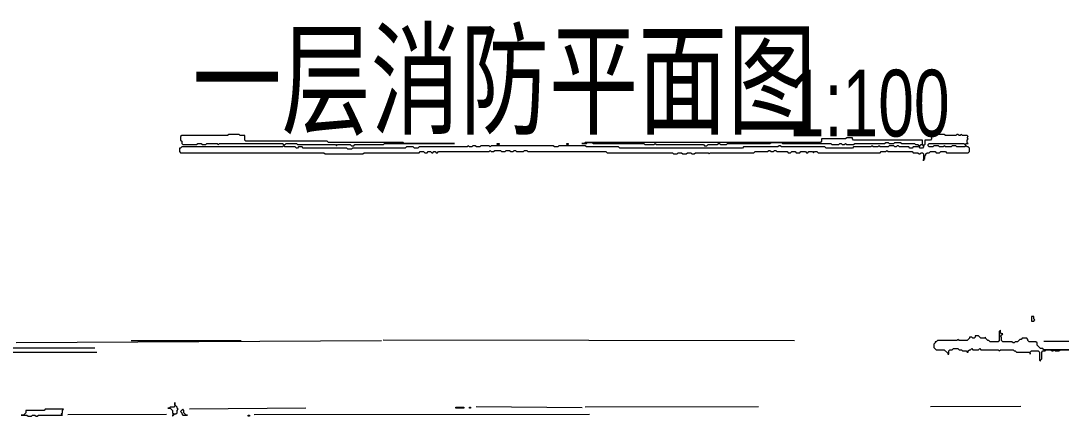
# Model space of a CAD drawing. Extents: x 25 to 4929, y 26 to 3478.
# Drawn here: x 1750 to 2657, y 33 to 378 of the extents above; entities that cross this region are included whole.
import ezdxf

# ---------------------------------------------------------------- set-up
doc = ezdxf.new("R2010")
doc.units = 0
for name, color, linetype, lineweight in [('OCR_TEXT', 6, 'Continuous', 0), ('TRACE_STRAIGHT', 5, 'Continuous', 0), ('TRACE_TEXT_SYMBOL', 6, 'Continuous', 0)]:
    doc.layers.add(name, color=color, linetype=linetype, lineweight=lineweight)
doc.styles.add('wqy-unicode', font='wqy-unicode.lff')

msp = doc.modelspace()

# ---------------------------------------------------------------- linework, layer by layer
at = {"layer": 'TRACE_STRAIGHT', "color": 5}
for p, q in [((1460.62, 92.59), (1814.37, 92.65)), ((1745.61, 97.39), (2064.38, 99.14)), ((1846, 99), (1942, 99)), ((2065.62, 99.56), (2424.38, 99.17)), ((2641.87, 98.4), (2764.38, 98.73)), ((1709, 89), (1816, 89)), ((1896.86, 39.49), (1998.14, 40.41)), ((2146.88, 41.41), (2239.39, 40.52)), ((2241.88, 41.16), (2393.13, 41.45)), ((2543.11, 41.33), (2621.88, 41.72)), ((1790.62, 34.59), (1876.88, 34.84)), ((1953.12, 34.6), (2245.63, 34.83))]:
    msp.add_line(p, q, dxfattribs=at)
at = {"layer": 'TRACE_TEXT_SYMBOL', "color": 6}
for points in [[(1931, 279), (1930, 278), (1890, 278), (1889, 277), (1889, 274), (1890, 273), (1890, 271), (1891, 270), (1903, 270), (1904, 271), (1907, 271), (1908, 270), (1911, 270), (1912, 271), (1921, 271), (1922, 270), (1923, 271), (1978, 271), (1979, 270), (1979, 269), (1978, 268), (1890, 268), (1889, 267), (1888, 267), (1888, 264), (1889, 263), (2014, 263), (2015, 262), (2048, 262), (2049, 263), (2097, 263), (2098, 264), (2101, 264), (2102, 263), (2104, 263), (2105, 264), (2107, 264), (2108, 263), (2109, 263), (2110, 264), (2111, 264), (2112, 263), (2113, 263), (2114, 264), (2158, 264), (2159, 265), (2160, 264), (2162, 264), (2163, 265), (2168, 265), (2169, 264), (2172, 264), (2173, 265), (2176, 265), (2177, 264), (2179, 264), (2180, 265), (2181, 265), (2182, 264), (2188, 264), (2189, 265), (2191, 265), (2192, 264), (2260, 264)], [(2380, 268), (2379, 267), (2272, 267), (2271, 268), (2243, 268), (2242, 269), (2219, 269), (2218, 268), (2215, 268), (2214, 269), (2160, 269), (2159, 268), (2158, 269), (2151, 269), (2150, 268), (2147, 268), (2146, 269), (2144, 269), (2143, 268), (2141, 268), (2140, 269), (2139, 268), (2097, 268), (2096, 267), (2093, 267), (2092, 268), (2086, 268), (2085, 267), (2039, 267), (2038, 266), (2035, 266), (2034, 267), (1996, 267), (1995, 268), (1992, 268), (1991, 267), (1990, 267), (1989, 268), (1980, 268), (1979, 269), (1981, 271), (1990, 271), (1991, 270), (2024, 270), (2025, 269), (2026, 270), (2037, 270), (2038, 269), (2040, 269), (2041, 270), (2066, 270), (2067, 271), (2128, 271), (2084, 271), (2083, 272), (2018, 272), (2017, 273), (1946, 273), (1945, 274), (1945, 278), (1941, 278), (1940, 279), (1931, 279)], [(2540, 263), (2542, 263), (2543, 264), (2547, 264), (2548, 263), (2551, 263), (2552, 264), (2556, 264), (2557, 263), (2576, 263), (2577, 264), (2577, 267), (2576, 268), (2575, 268), (2573, 270), (2574, 271), (2576, 271), (2575, 272), (2575, 274), (2576, 275), (2575, 276), (2576, 277), (2575, 278), (2571, 278), (2570, 279), (2569, 278), (2568, 278), (2567, 279), (2566, 279), (2565, 278), (2556, 278), (2555, 279), (2549, 279), (2548, 278), (2544, 278), (2544, 275), (2543, 274), (2538, 274), (2538, 270), (2537, 269), (2536, 270), (2536, 274), (2476, 274), (2475, 275), (2475, 276), (2470, 276), (2469, 275), (2448, 275), (2448, 273), (2447, 272), (2242, 272), (2241, 271), (2239, 271), (2243, 271), (2244, 272), (2248, 272), (2249, 271), (2293, 271), (2294, 270), (2302, 270), (2303, 271), (2304, 270), (2345, 270), (2346, 269)], [(2260, 264), (2261, 263), (2318, 263), (2319, 262), (2322, 262), (2323, 263), (2326, 263), (2327, 262), (2330, 262), (2331, 263), (2334, 263), (2335, 262), (2337, 262), (2338, 263), (2349, 263), (2350, 262), (2351, 263), (2389, 263), (2390, 264), (2401, 264), (2402, 265), (2403, 265), (2404, 264), (2406, 264), (2407, 265), (2408, 265), (2409, 264), (2418, 264), (2419, 263), (2421, 263), (2422, 264), (2425, 264), (2426, 263), (2429, 263), (2430, 264), (2434, 264), (2435, 263), (2436, 263), (2437, 264), (2440, 264), (2441, 263), (2442, 264), (2444, 264), (2445, 263), (2499, 263), (2500, 264), (2504, 264), (2505, 265), (2506, 264), (2527, 264), (2528, 263), (2532, 263), (2533, 262), (2534, 262), (2535, 263), (2536, 263), (2537, 262), (2537, 256), (2537, 257), (2538, 258), (2538, 260), (2539, 261), (2539, 262), (2540, 263)], [(2346, 269), (2348, 269), (2349, 270), (2357, 270), (2358, 271), (2359, 271), (2360, 270), (2365, 270), (2366, 271), (2403, 271), (2404, 272), (2413, 272), (2414, 271), (2456, 271), (2457, 270), (2463, 270), (2464, 271), (2465, 271), (2466, 270), (2468, 270), (2469, 271), (2470, 270), (2476, 270), (2477, 271), (2503, 271), (2504, 272), (2506, 272), (2507, 271), (2511, 271), (2512, 272), (2517, 272), (2518, 271), (2529, 271), (2530, 270), (2532, 270), (2533, 269), (2532, 268), (2528, 268), (2527, 267), (2525, 267), (2524, 268), (2516, 268), (2515, 269), (2514, 269), (2513, 268), (2512, 268), (2511, 269), (2507, 269), (2506, 268), (2499, 268), (2498, 269), (2497, 268), (2493, 268), (2492, 269), (2491, 268), (2476, 268), (2475, 267), (2452, 267), (2451, 268), (2413, 268), (2412, 269), (2411, 269), (2410, 268), (2380, 268)], [(2604, 108), (2603, 107), (2603, 99), (2602, 98), (2595, 98), (2594, 99), (2593, 99), (2591, 101), (2591, 102), (2590, 101), (2587, 101), (2585, 103), (2582, 103), (2582, 102), (2581, 101), (2580, 101), (2579, 102), (2577, 102), (2577, 101), (2575, 99), (2568, 99), (2567, 100), (2566, 99), (2549, 99), (2548, 98), (2547, 98), (2547, 97), (2546, 96), (2546, 93), (2548, 91), (2555, 91), (2558, 88), (2558, 87), (2559, 87), (2559, 90), (2560, 91), (2562, 91), (2563, 92), (2567, 92), (2568, 91), (2570, 91), (2571, 90), (2574, 90), (2575, 89), (2576, 89), (2576, 90), (2577, 91), (2578, 91), (2579, 92), (2580, 91), (2585, 91), (2586, 92), (2587, 91), (2602, 91), (2603, 90), (2604, 91), (2615, 91), (2616, 90), (2617, 90), (2618, 89), (2629, 89), (2630, 88), (2630, 87), (2630, 89)], [(2702, 91), (2642, 91), (2641, 92), (2639, 92), (2636, 95), (2636, 97), (2635, 98), (2629, 98), (2628, 99), (2628, 100), (2627, 101), (2623, 101), (2622, 100), (2621, 100), (2619, 98), (2617, 98), (2616, 97), (2615, 97), (2614, 98), (2606, 98), (2605, 99), (2605, 102), (2604, 103), (2606, 105), (2605, 105), (2604, 106), (2604, 108)], [(2630, 89), (2631, 90), (2637, 90), (2638, 89), (2638, 82), (2639, 81), (2639, 82), (2640, 83), (2640, 89), (2641, 90), (2643, 90), (2644, 91), (2648, 91), (2649, 90), (2650, 90), (2651, 91), (2652, 90), (2655, 90), (2656, 91), (2714, 91)]]:
    msp.add_lwpolyline(points, dxfattribs=at)
for points in [[(2165, 271), (2167, 271), (2167, 270), (2165, 270)], [(2226, 271), (2227, 271), (2227, 270), (2226, 270)], [(2535, 270), (2536, 270), (2537, 269), (2537, 268), (2536, 267), (2534, 267), (2533, 268)], [(2541, 270), (2542, 271), (2572, 271), (2574, 269), (2573, 268), (2566, 268), (2565, 269), (2562, 269), (2561, 268), (2556, 268), (2555, 269), (2554, 268), (2551, 268), (2550, 269), (2546, 269), (2545, 268), (2542, 268), (2541, 269)], [(2631, 120), (2631, 116), (2633, 116), (2634, 117), (2633, 118), (2633, 120)], [(1771, 39), (1770, 38), (1754, 38), (1754, 36), (1752, 34), (1750, 34), (1755, 34), (1756, 33), (1759, 33), (1760, 34), (1762, 34), (1763, 33), (1764, 33), (1765, 34), (1786, 34), (1785, 35), (1786, 36), (1786, 38), (1787, 39)], [(1884, 45), (1884, 42), (1883, 41), (1880, 41), (1879, 40), (1878, 40), (1880, 40), (1882, 38), (1882, 36), (1883, 35), (1882, 34), (1882, 33), (1884, 35), (1885, 35), (1886, 36), (1886, 38), (1887, 39), (1886, 40), (1886, 41), (1884, 43)], [(1891, 39), (1889, 37), (1890, 36), (1890, 35), (1891, 34), (1895, 34), (1894, 34), (1892, 36), (1892, 38)], [(2129, 41), (2136, 41), (2136, 40), (2129, 40)], [(2141, 41), (2142, 41), (2142, 40), (2141, 40)], [(1948, 34), (1949, 34), (1949, 33), (1948, 33)]]:
    msp.add_lwpolyline(points, close=True, dxfattribs=at)

# ---------------------------------------------------------------- texts
at = {"layer": 'OCR_TEXT', "color": 6, "style": 'wqy-unicode', "width": 0.72}
for s, height, p in [('一层消防平面图', 79.181, (1899.32, 287.26)), ('1:100', 58.19, (2419.54, 277.16))]:
    msp.add_text(s, height=height, dxfattribs=at).set_placement(p)

doc.saveas('drawing.dxf')
